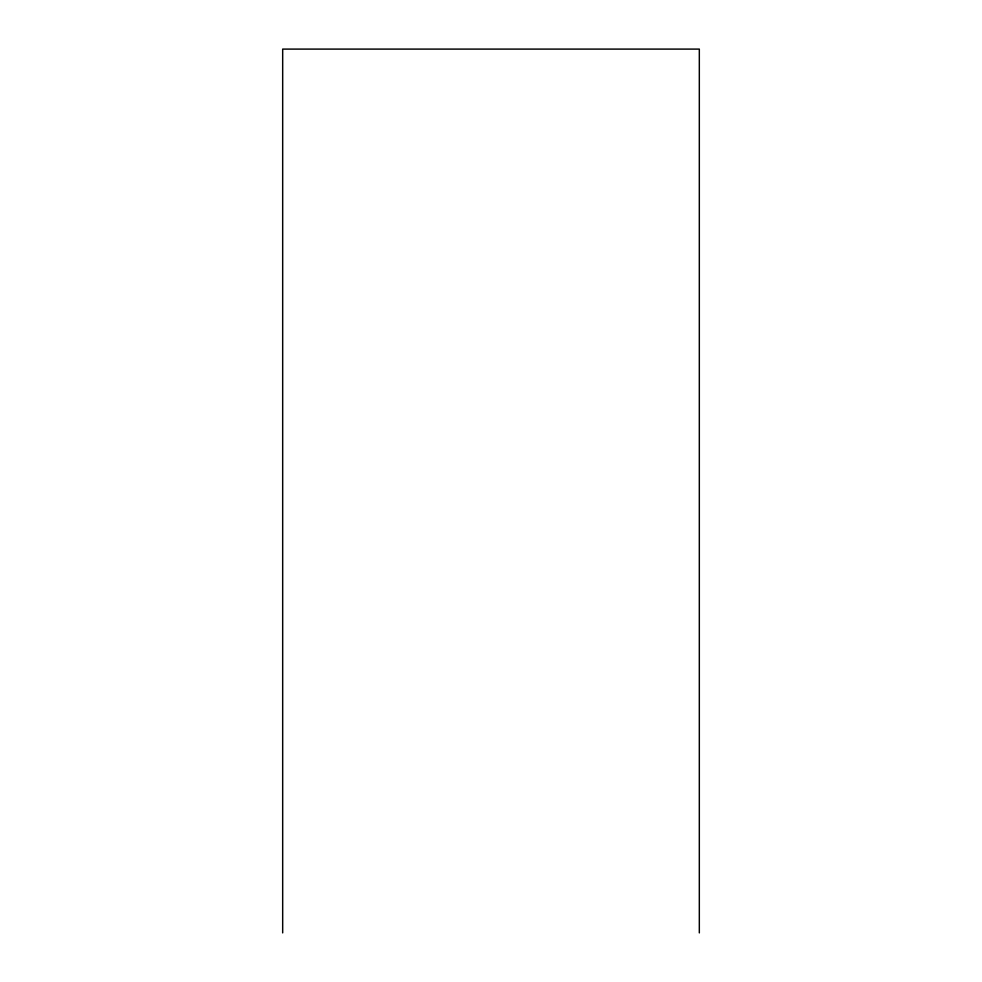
<?xml version="1.0" encoding="UTF-8"?>
<svg xmlns="http://www.w3.org/2000/svg" width="982" height="982" viewBox="0 0 982 982"><rect width="100%" height="100%" fill="white"/><g stroke="black" fill="none" stroke-linecap="round" stroke-linejoin="round"><path stroke-width="1.47" d="M699.319 932.9L699.319 49.1L282.681 49.1L282.681 932.9"/></g></svg>
